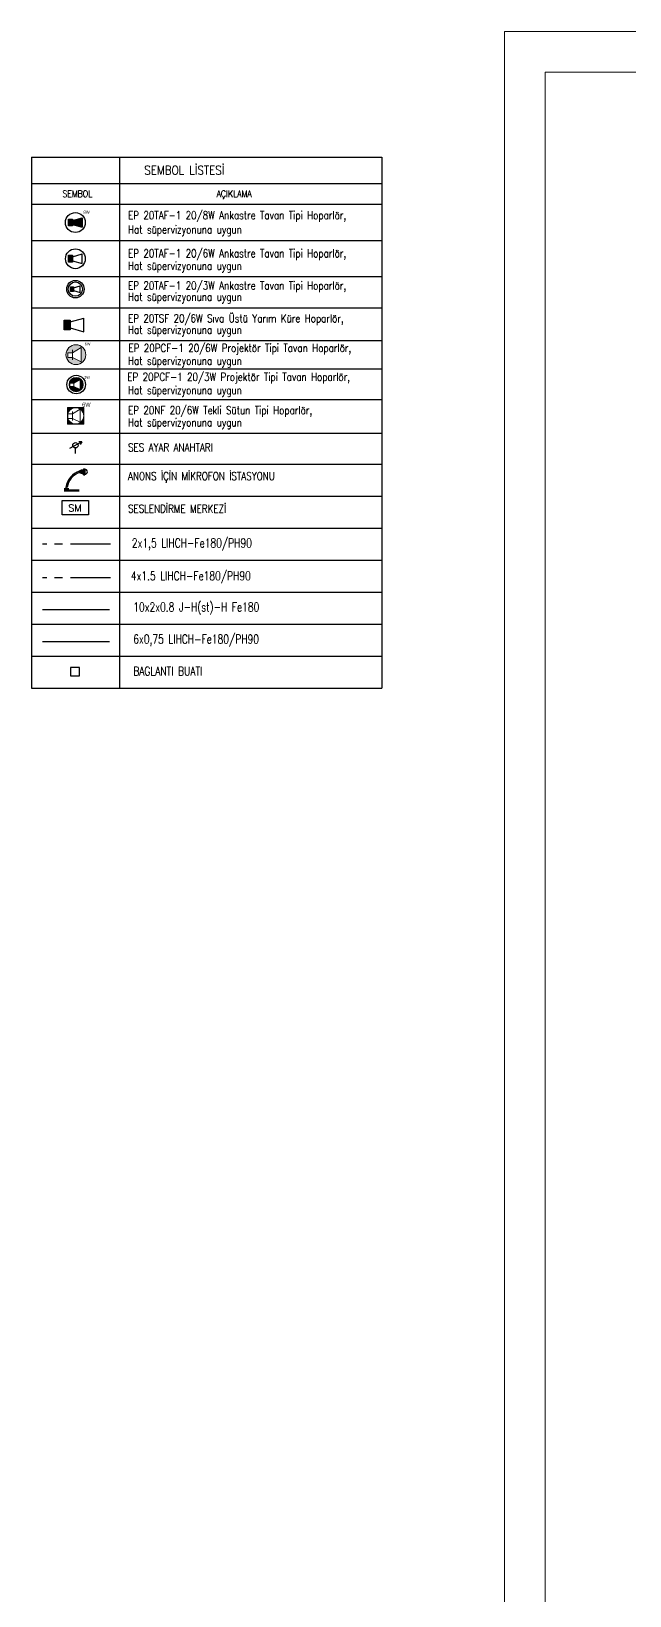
# Model space of a CAD drawing. Header units: metres. Extents: x -13545 to 152404, y -11890 to 28436.
# Drawn here: x -13545 to -8860, y 356 to 12601 of the extents above; entities that cross this region are included whole.
import ezdxf
from ezdxf.enums import TextEntityAlignment as Align

# ---------------------------------------------------------------- set-up
doc = ezdxf.new("R2010")
doc.units = ezdxf.units.M
doc.header["$LTSCALE"] = 100
doc.header["$MEASUREMENT"] = 0
doc.linetypes.add('PHANTOM2', pattern=[1.25, 0.625, -0.125, 0.125, -0.125, 0.125, -0.125])
doc.layers.get('0').update_dxf_attribs({"color": 9, "lineweight": 9})
for name, color, linetype, lineweight in [('40A', 9, 'Continuous', 9), ('E-3W ACİL ANONS İÇİN HOPARLÖR (GÖMME) (YANGINA DAYANIKLI)', 7, 'Continuous', 30), ('E-6W ACİL ANONS İÇİN HOPARLÖR (GÖMME) (YANGINA DAYANIKLI)', 7, 'Continuous', 30), ('E-6W ACİL ANONS İÇİN HOPARLÖR (SIVAÜSTÜ) (YANGINA DAYANIKLI)', 7, 'Continuous', 30), ('E-KABLO', 7, 'Continuous', 30), ('E-MESH TAVAN', 1, 'Continuous', 30), ('E-MİKROFON', 7, 'Continuous', 30), ('E-SES AYAR ANAHTARI', 7, 'Continuous', 30), ('E-SESLENDİRME MERKEZİ (MÜZİK YAYINI) (OTEL)', 7, 'Continuous', 30), ('E-YAZI', 7, 'Continuous', 30), ('Seslendirme', 7, 'Continuous', 9)]:
    doc.layers.add(name, color=color, linetype=linetype, lineweight=lineweight)
doc.styles.add('Arial', font='arial.ttf', dxfattribs={"height": 2.5})
doc.styles.add('E-YAZI', font='txttw.shx')
doc.styles.add('ILGAZ', font='txttw.shx')
doc.styles.add('MuuM_TEXT-STANDART', font='ARIALN.TTF')

# ---------------------------------------------------------------- blocks, each defined once
blk = doc.blocks.new('100_3W ACİL ANONS İÇİN HOPARLÖR (GÖMME) (YANGINA DAYANIKLI)')
at = {"layer": 'E-3W ACİL ANONS İÇİN HOPARLÖR (GÖMME) (YANGINA DAYANIKLI)', "color": 4}
for p, q in [((-1.58, -0.79), (-1.58, 0.79)), ((-1.58, 0.79), (-0.63, 0.79)), ((-0.63, 0.47), (1.58, 1.11)), ((-0.63, 0.79), (-0.63, -0.79)), ((1.58, -1.11), (1.58, 1.11)), ((-0.63, -0.79), (-1.58, -0.79)), ((-0.63, -0.47), (1.58, -1.11))]:
    blk.add_line(p, q, dxfattribs=at)
at = {"layer": 'E-3W ACİL ANONS İÇİN HOPARLÖR (GÖMME) (YANGINA DAYANIKLI)', "color": 3}
for radius in [2.8, 2.3]:
    blk.add_circle((0, 0), radius, dxfattribs=at)
at = {"layer": 'E-3W ACİL ANONS İÇİN HOPARLÖR (GÖMME) (YANGINA DAYANIKLI)', "color": 4}
blk.add_solid([(-1.58, 0.79), (-0.63, 0.79), (-1.58, -0.79), (-0.63, -0.79)], dxfattribs=at)
blk = doc.blocks.new('100_SES AYAR ANAHTARI')
at = {"layer": 'E-SES AYAR ANAHTARI', "color": 4}
for p, q in [((1.78, 3.25), (-1.69, 1.43)), ((0, 0), (0, 1.56)), ((1.78, 3.25), (0.92, 3.28)), ((1.78, 3.25), (1.31, 2.53))]:
    blk.add_line(p, q, dxfattribs=at)
blk.add_circle((0, 2.32), 0.756, dxfattribs=at)
blk = doc.blocks.new('100_SESLENDİRME MERKEZİ (MÜZİK YAYINI) (OTEL)')
at = {"layer": 'E-SESLENDİRME MERKEZİ (MÜZİK YAYINI) (OTEL)', "color": 4}
blk.add_lwpolyline([(-2.97, 3.24), (2.97, 3.24), (2.97, 0), (-2.97, 0)], close=True, dxfattribs=at)
at = {"layer": 'E-SESLENDİRME MERKEZİ (MÜZİK YAYINI) (OTEL)', "color": 3, "style": 'E-YAZI'}
blk.add_text('SM', height=1.6, dxfattribs=at).set_placement((-1.62, 0.77))
blk = doc.blocks.new('10_MİKROFON')
at = {"layer": 'E-MİKROFON', "color": 3, "linetype": 'Continuous'}
for p, q in [((258, 518), (222, 518)), ((222, 518), (222, 460)), ((258, 460), (222, 460)), ((294, 537), (258, 537)), ((258, 537), (258, 442)), ((294, 442), (258, 442)), ((276, 537), (276, 442)), ((294, 537), (331, 553)), ((294, 537), (294, 442)), ((294, 442), (331, 426)), ((331, 571), (367, 571)), ((331, 571), (331, 408)), ((367, 571), (367, 408)), ((331, 408), (367, 408))]:
    blk.add_line(p, q, dxfattribs=at)
for centre, radius, start, end in [((396, -29), 566, 107.9317, 171.5065), ((396, -29), 530, 109.2064, 170.9199), ((367, 489), 72.6, 270, 90)]:
    blk.add_arc(centre, radius, start, end, dxfattribs=at)
for points in [[(-73, 36), (-218, 36), (-73, 0), (-218, 0)], [(218, 0), (-218, 0), (218, -73), (-218, -73)], [(-109, 54), (-109, 36), (-181, 54), (-181, 36)]]:
    blk.add_solid(points, dxfattribs=at)
blk = doc.blocks.new('100_6W ACİL ANONS İÇİN HOPARLÖR (SIVAÜSTÜ) (YANGINA DAYANIKLI)')
at = {"layer": 'E-6W ACİL ANONS İÇİN HOPARLÖR (SIVAÜSTÜ) (YANGINA DAYANIKLI)'}
blk.add_hatch(color=4, dxfattribs=at).paths.add_polyline_path([(0, 1.1), (1.32, 1.1), (1.32, -1.1), (0, -1.1)])
at = {"layer": 'E-6W ACİL ANONS İÇİN HOPARLÖR (SIVAÜSTÜ) (YANGINA DAYANIKLI)', "color": 4}
for p, q in [((0, -1.1), (0, 1.1)), ((0, 1.1), (1.32, 1.1)), ((1.32, 0.66), (4.39, 1.54)), ((1.32, 1.1), (1.32, -1.1)), ((4.39, -1.54), (4.39, 1.54)), ((1.32, -1.1), (0, -1.1)), ((1.32, -0.66), (4.39, -1.54))]:
    blk.add_line(p, q, dxfattribs=at)
blk = doc.blocks.new('100_6W ACİL ANONS İÇİN HOPARLÖR (GÖMME) (YANGINA DAYANIKLI)')
at = {"layer": 'E-6W ACİL ANONS İÇİN HOPARLÖR (GÖMME) (YANGINA DAYANIKLI)', "color": 4}
for p, q in [((-2.19, -1.1), (-2.19, 1.1)), ((-2.19, 1.1), (-0.88, 1.1)), ((-0.88, 0.66), (2.19, 1.54)), ((-0.88, 1.1), (-0.88, -1.1)), ((2.19, -1.54), (2.19, 1.54)), ((-0.88, -1.1), (-2.19, -1.1)), ((-0.88, -0.66), (2.19, -1.54))]:
    blk.add_line(p, q, dxfattribs=at)
at = {"layer": 'E-6W ACİL ANONS İÇİN HOPARLÖR (GÖMME) (YANGINA DAYANIKLI)', "color": 3}
blk.add_circle((0, 0), 3.19, dxfattribs=at)
at = {"layer": 'E-6W ACİL ANONS İÇİN HOPARLÖR (GÖMME) (YANGINA DAYANIKLI)', "color": 4}
blk.add_solid([(-2.19, 1.1), (-0.88, 1.1), (-2.19, -1.1), (-0.88, -1.1)], dxfattribs=at)
blk = doc.blocks.new('100_8W ACİL ANONS İÇİN HOPARLÖR (GÖMME) (YANGINA DAYANIKLI)')
at = {"layer": 'E-6W ACİL ANONS İÇİN HOPARLÖR (GÖMME) (YANGINA DAYANIKLI)', "linetype": 'PHANTOM2'}
h = blk.add_hatch(color=4, dxfattribs=at)
h.dxf.hatch_style = 1
h.paths.add_polyline_path([(-2515.1, 4571.6), (-2493.7, 4577.7), (-2493.7, 4556.3), (-2515.1, 4562.4)])
h.paths.add_polyline_path([(-2493.7, 4556.3), (-2515.1, 4562.4)], flags=17)
at = {"layer": 'E-6W ACİL ANONS İÇİN HOPARLÖR (GÖMME) (YANGINA DAYANIKLI)', "color": 4}
for p, q in [((-2524.3, 4559.4), (-2524.3, 4574.7)), ((-2524.3, 4574.7), (-2515.1, 4574.7)), ((-2515.1, 4559.4), (-2524.3, 4559.4)), ((-2515.1, 4571.6), (-2493.7, 4577.7)), ((-2515.1, 4574.7), (-2515.1, 4559.4)), ((-2515.1, 4562.4), (-2493.7, 4556.3)), ((-2493.7, 4556.3), (-2493.7, 4577.7))]:
    blk.add_line(p, q, dxfattribs=at)
at = {"layer": 'E-6W ACİL ANONS İÇİN HOPARLÖR (GÖMME) (YANGINA DAYANIKLI)', "color": 4, "linetype": 'PHANTOM2'}
for p, q in [((-2515.1, 4571.6), (-2493.7, 4577.7)), ((-2515.1, 4571.6), (-2515.1, 4562.4)), ((-2515.1, 4562.4), (-2515.1, 4571.6)), ((-2493.7, 4556.3), (-2515.1, 4562.4)), ((-2493.7, 4577.7), (-2493.7, 4556.3))]:
    blk.add_line(p, q, dxfattribs=at)
at = {"layer": 'E-6W ACİL ANONS İÇİN HOPARLÖR (GÖMME) (YANGINA DAYANIKLI)', "color": 3}
blk.add_circle((-2509, 4567), 22.2, dxfattribs=at)
at = {"layer": 'E-6W ACİL ANONS İÇİN HOPARLÖR (GÖMME) (YANGINA DAYANIKLI)', "color": 4}
blk.add_solid([(-2524.3, 4574.7), (-2515.1, 4574.7), (-2524.3, 4559.4), (-2515.1, 4559.4)], dxfattribs=at)
at = {"layer": 'E-6W ACİL ANONS İÇİN HOPARLÖR (GÖMME) (YANGINA DAYANIKLI)', "color": 3, "insert": (-2491.1, 4593.5), "char_height": 6.96, "attachment_point": 1, "style": 'MuuM_TEXT-STANDART'}
blk.add_mtext_dynamic_manual_height_columns('8W', width=2.084, gutter_width=150, heights=[0], dxfattribs=at)
blk = doc.blocks.new('100_3W ACİL ANONS İÇİN HOPARLÖR (SARKIT) (YANGINA DAYANIKLI)')
at = {"layer": 'Seslendirme'}
h = blk.add_hatch(color=3, dxfattribs=at)
h.paths.add_polyline_path([(-5215.7, 3851.7, 1), (-5183.7, 3851.7, 1)])
h.paths.add_polyline_path([(-5191.1, 3863.1), (-5191.1, 3840.4), (-5205.1, 3847.3), (-5212.8, 3847.3), (-5212.8, 3855), (-5205.1, 3855)], flags=16)
at = {"layer": 'E-YAZI', "color": 3, "linetype": 'Continuous', "ltscale": 100}
blk.add_circle((-5199.7, 3851.7, 0), 20.7, dxfattribs=at)
at = {"layer": 'Seslendirme', "color": 3}
for p, q in [((-5212.8, 3855, 0), (-5205.1, 3855, 0)), ((-5205.1, 3855, 0), (-5191.1, 3863.1, 0)), ((-5205.1, 3859.3, 0), (-5205.1, 3843.3, 0)), ((-5191.1, 3863.1, 452.5), (-5191.1, 3840.4, 452.5)), ((-5205.1, 3847.3, 0), (-5212.8, 3847.3, 0)), ((-5191.1, 3840.4, 0), (-5205.1, 3847.3, 0))]:
    blk.add_line(p, q, dxfattribs=at)
blk.add_circle((-5199.7, 3851.7, 0), 16, dxfattribs=at)
at = {"color": 3, "insert": (-5181.6, 3871.1, 0), "char_height": 6.03, "attachment_point": 1, "style": 'Arial'}
blk.add_mtext_dynamic_manual_height_columns('3W', width=27.142, gutter_width=12.5, heights=[0], dxfattribs=at)
blk = doc.blocks.new('100_6W ACİL ANONS İÇİN HOPARLÖR (SARKIT) (YANGINA DAYANIKLI)')
at = {"layer": 'Seslendirme'}
h = blk.add_hatch(color=3, dxfattribs=at)
h.paths.add_polyline_path([(-22.2, 0, 1), (22.2, 0, 1)])
h.paths.add_polyline_path([(12, 15.9), (12, -15.7), (-7.5, -6.1), (-18.2, -6.1), (-18.2, 4.5), (-7.5, 4.5)], flags=16)
at = {"layer": 'Seslendirme', "color": 3}
for p, q in [((-18.2, 4.5), (-7.5, 4.5)), ((-18.2, -6.1), (-18.2, 4.5)), ((-7.5, 4.5), (12, 15.9)), ((-7.5, 10.6), (-7.5, -11.6)), ((12, 15.9, 628.7), (12, -15.7, 628.7)), ((-7.5, -6.1), (-18.2, -6.1)), ((12, -15.7), (-7.5, -6.1))]:
    blk.add_line(p, q, dxfattribs=at)
blk.add_circle((0, 0), 22.2, dxfattribs=at)
at = {"color": 3, "insert": (19.7, 27), "char_height": 6.03, "attachment_point": 1, "style": 'Arial'}
blk.add_mtext_dynamic_manual_height_columns('6W', width=27.142, gutter_width=12.5, heights=[0], dxfattribs=at)
blk = doc.blocks.new('ep20n')
at = {"layer": 'Seslendirme'}
h = blk.add_hatch(color=3, dxfattribs=at)
h.paths.add_polyline_path([(59.4, -30.4), (59.4, 0, -1), (0, 0), (0, -30.4)])
h.paths.add_polyline_path([(0, 30.4), (0, 0, -1), (59.4, 0), (59.4, 30.4)])
at = {"layer": 'Seslendirme', "color": 3}
for p, q in [((59.4, 30.4), (0, 30.4)), ((0, 30.4), (0, -30.4)), ((1.8, -9.1), (1.8, 6.9)), ((1.8, 6.9), (17.8, 6.9)), ((17.8, 6.9), (47, 24)), ((17.8, 16), (17.8, -17.3)), ((47, 24, 943.8), (47, -23.5, 943.8)), ((59.4, -30.4), (59.4, 30.4)), ((0, -30.4), (59.4, -30.4)), ((17.8, -9.1), (1.8, -9.1)), ((47, -23.5), (17.8, -9.1))]:
    blk.add_line(p, q, dxfattribs=at)
blk.add_circle((29.7, 0), 29.7, dxfattribs=at)
at = {"color": 3, "insert": (53.8, 48.6), "char_height": 15, "attachment_point": 1, "style": 'MuuM_TEXT-STANDART'}
blk.add_mtext_dynamic_manual_height_columns('6W', width=52.414, gutter_width=150, heights=[0], dxfattribs=at)

msp = doc.modelspace()

# ---------------------------------------------------------------- linework, layer by layer
at = {"layer": '40A'}
for points in [[(18159, -4219), (-9841, -4219), (-9841, 12601), (18159, 12601)], [(-9521, 12281), (16000, 12281), (16000, -3899), (-9521, -3899)]]:
    msp.add_lwpolyline(points, close=True, dxfattribs=at)
at = {"layer": 'E-KABLO', "color": 5, "linetype": 'PHANTOM2', "ltscale": 5}
msp.add_line((-12925, 8586), (-13457, 8586), dxfattribs=at)
at = {"layer": 'E-KABLO', "color": 6, "linetype": 'PHANTOM2', "ltscale": 5}
msp.add_line((-12925, 8324), (-13457, 8324), dxfattribs=at)
at = {"layer": 'E-KABLO', "color": 4, "linetype": 'PHANTOM2', "ltscale": 10}
msp.add_line((-13457, 8076), (-12932, 8076), dxfattribs=at)
at = {"layer": 'E-KABLO', "color": 3, "linetype": 'PHANTOM2', "ltscale": 10}
msp.add_line((-13457, 7826), (-12932, 7826), dxfattribs=at)
at = {"layer": 'E-YAZI', "color": 4}
for p, q in [((-13545, 11616), (-13545, 7459)), ((-13545, 11616), (-10801, 11616)), ((-10801, 11616), (-10801, 7459)), ((-13545, 11411), (-10801, 11411)), ((-13545, 11248), (-10801, 11248))]:
    msp.add_line(p, q, dxfattribs=at)
at = {"layer": 'E-YAZI', "color": 7}
for p, q in [((-12855, 11616), (-12855, 7459)), ((-13545, 10181), (-10801, 10181)), ((-13545, 9958), (-10801, 9958)), ((-13545, 9719), (-10801, 9719)), ((-13545, 9455), (-10801, 9455))]:
    msp.add_line(p, q, dxfattribs=at)
at = {"layer": 'E-YAZI', "color": 7, "linetype": 'Continuous'}
for p, q in [((-13545, 11248), (-10801, 11248)), ((-13545, 10964), (-10801, 10964)), ((-13545, 10681), (-10801, 10681)), ((-13545, 10438), (-10801, 10438)), ((-13545, 9213), (-10801, 9213)), ((-13545, 8963), (-10801, 8963)), ((-13545, 8712), (-10801, 8712)), ((-13545, 8462), (-10801, 8462)), ((-13545, 8211), (-10801, 8211)), ((-13545, 7960), (-10801, 7960)), ((-13545, 7710), (-10801, 7710))]:
    msp.add_line(p, q, dxfattribs=at)
at = {"layer": 'E-YAZI', "color": 4, "linetype": 'Continuous'}
msp.add_line((-13545, 7459), (-10801, 7459), dxfattribs=at)
at = {"layer": 'E-YAZI', "color": 3, "linetype": 'Continuous', "ltscale": 100, "elevation": 0}
msp.add_lwpolyline([(-13239, 7556), (-13168, 7556), (-13168, 7622), (-13239, 7622)], close=True, dxfattribs=at)

# ---------------------------------------------------------------- block references
at = {"layer": 'E-3W ACİL ANONS İÇİN HOPARLÖR (GÖMME) (YANGINA DAYANIKLI)', "xscale": 24.36388888888889, "yscale": 24.36388888888889, "zscale": 24.36388888888889}
msp.add_blockref('100_3W ACİL ANONS İÇİN HOPARLÖR (GÖMME) (YANGINA DAYANIKLI)', (-13200, 10583), dxfattribs=at)
at = {"layer": 'E-6W ACİL ANONS İÇİN HOPARLÖR (GÖMME) (YANGINA DAYANIKLI)', "color": 4, "linetype": 'PHANTOM2', "xscale": 3.5, "yscale": 3.5, "zscale": 3.5}
msp.add_blockref('100_8W ACİL ANONS İÇİN HOPARLÖR (GÖMME) (YANGINA DAYANIKLI)', (-4419, -4880), dxfattribs=at)
at = {"layer": 'E-6W ACİL ANONS İÇİN HOPARLÖR (GÖMME) (YANGINA DAYANIKLI)', "xscale": 24.36388888888889, "yscale": 24.36388888888889, "zscale": 24.36388888888889}
msp.add_blockref('100_6W ACİL ANONS İÇİN HOPARLÖR (GÖMME) (YANGINA DAYANIKLI)', (-13200, 10821), dxfattribs=at)
at = {"layer": 'E-6W ACİL ANONS İÇİN HOPARLÖR (SIVAÜSTÜ) (YANGINA DAYANIKLI)'}
for name, p, xscale, yscale, zscale in [('100_6W ACİL ANONS İÇİN HOPARLÖR (SIVAÜSTÜ) (YANGINA DAYANIKLI)', (-13287, 10303), 34.80555555555556, 34.80555555555556, 34.80555555555556), ('ep20n', (-13262, 9591, 0), 2.138870795677565, 2.138870795677565, 2.138870795677565)]:
    msp.add_blockref(name, p, dxfattribs=dict(at, xscale=xscale, yscale=yscale, zscale=zscale))
at = {"layer": 'E-MESH TAVAN', "color": 6, "linetype": 'PHANTOM2', "xscale": 3.5, "yscale": 3.5, "zscale": 3.5}
for name, p in [('100_6W ACİL ANONS İÇİN HOPARLÖR (SARKIT) (YANGINA DAYANIKLI)', (-13196, 10070, 0)), ('100_3W ACİL ANONS İÇİN HOPARLÖR (SARKIT) (YANGINA DAYANIKLI)', (5005, -3645))]:
    msp.add_blockref(name, p, dxfattribs=at)
at = {"layer": 'E-MİKROFON', "color": 6, "linetype": 'Continuous', "xscale": 0.2784444444444444, "yscale": 0.2784444444444444, "zscale": 0.2784444444444444}
msp.add_blockref('10_MİKROFON', (-13229, 9017), dxfattribs=at)
at = {"layer": 'E-SES AYAR ANAHTARI', "xscale": 27.84444444444444, "yscale": 27.84444444444444, "zscale": 27.84444444444444}
msp.add_blockref('100_SES AYAR ANAHTARI', (-13200, 9296), dxfattribs=at)
at = {"layer": 'E-SESLENDİRME MERKEZİ (MÜZİK YAYINI) (OTEL)', "xscale": 34.80555555555556, "yscale": 34.80555555555556, "zscale": 34.80555555555556}
msp.add_blockref('100_SESLENDİRME MERKEZİ (MÜZİK YAYINI) (OTEL)', (-13200, 8816), dxfattribs=at)

# ---------------------------------------------------------------- texts
at = {"layer": 'E-YAZI', "color": 4, "style": 'E-YAZI', "width": 0.85}
for s, height, p in [('SEMBOL LİSTESİ', 69.61, (-12347, 11514)), ('SEMBOL', 52.2, (-13185, 11330)), ('AÇIKLAMA', 52.2, (-11957, 11330))]:
    msp.add_text(s, height=height, dxfattribs=at).set_placement(p, align=Align.MIDDLE_CENTER)
at = {"layer": 'E-YAZI', "color": 3}
for s, height, style, width, p in [('EP 20TAF-1 20/8W Ankastre Tavan Tipi Hoparlör,', 62.65, 'E-YAZI', 0.8, (-12788, 11130)), ('Hat süpervizyonuna uygun', 62.65, 'E-YAZI', 0.8, (-12788, 11018)), ('EP 20TAF-1 20/6W Ankastre Tavan Tipi Hoparlör,', 62.65, 'E-YAZI', 0.8, (-12788, 10832)), ('Hat süpervizyonuna uygun', 62.65, 'E-YAZI', 0.8, (-12788, 10734)), ('EP 20TAF-1 20/3W Ankastre Tavan Tipi Hoparlör,', 62.65, 'E-YAZI', 0.8, (-12788, 10580)), ('Hat süpervizyonuna uygun', 62.65, 'E-YAZI', 0.8, (-12788, 10492)), ('EP 20TSF 20/6W Sıva Üstü Yarım Küre Hoparlör,', 62.65, 'E-YAZI', 0.8, (-12788, 10323)), ('Hat süpervizyonuna uygun', 62.65, 'E-YAZI', 0.8, (-12788, 10234)), ('EP 20PCF-1 20/6W Projektör Tipi Tavan Hoparlör,', 62.65, 'E-YAZI', 0.8, (-12785, 10091)), ('Hat süpervizyonuna uygun', 62.65, 'E-YAZI', 0.8, (-12788, 9991)), ('EP 20PCF-1 20/3W Projektör Tipi Tavan Hoparlör,', 62.65, 'E-YAZI', 0.8, (-12794, 9865)), ('Hat süpervizyonuna uygun', 62.65, 'E-YAZI', 0.8, (-12788, 9761)), ('EP 20NF 20/6W Tekli Sütun Tipi Hoparlör,', 62.65, 'E-YAZI', 0.8, (-12788, 9604)), ('Hat süpervizyonuna uygun', 62.65, 'E-YAZI', 0.8, (-12788, 9509)), ('SES AYAR ANAHTARI', 62.65, 'E-YAZI', 0.8, (-12788, 9313)), ('ANONS İÇİN MİKROFON İSTASYONU', 62.65, 'E-YAZI', 0.8, (-12788, 9088, 0)), ('SESLENDİRME MERKEZİ ', 62.65, 'E-YAZI', 0.8, (-12788, 8833)), ('2x1,5 LIHCH-Fe180/PH90', 69.61, 'ILGAZ', 0.75, (-12758, 8561, 0)), ('4x1.5 LIHCH-Fe180/PH90', 69.61, 'ILGAZ', 0.75, (-12766, 8304, 0)), ('10x2x0.8 J-H(st)-H Fe180', 69.61, 'ILGAZ', 0.75, (-12747, 8060, 0)), ('6x0,75 LIHCH-Fe180/PH90', 69.61, 'ILGAZ', 0.75, (-12747, 7809, 0)), ('BAGLANTI BUATI', 69.61, 'ILGAZ', 0.75, (-12747, 7558, 0))]:
    msp.add_text(s, height=height, dxfattribs=dict(at, style=style, width=width)).set_placement(p)

doc.saveas('drawing.dxf')
